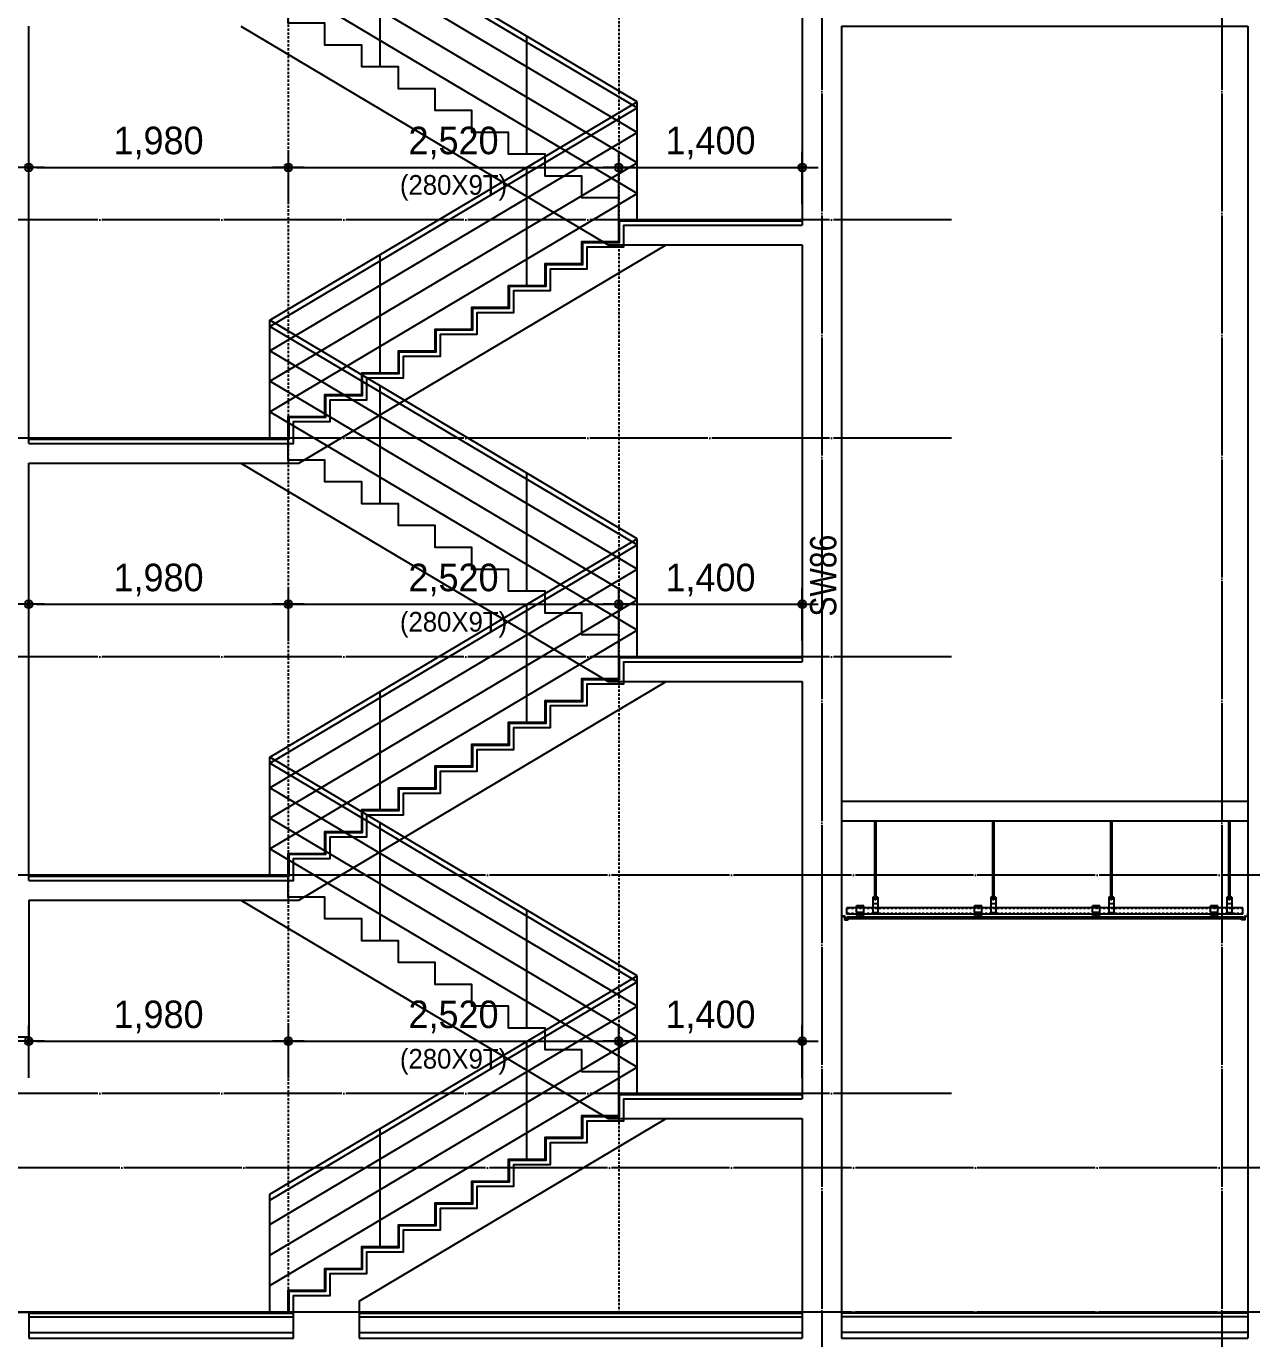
# Model space of a CAD drawing. Header units: millimetres. Extents: x 11948722 to 13111668, y -10771712 to -10232988.
# Drawn here: x 12466392 to 12475739, y -10577251 to -10567238 of the extents above; entities that cross this region are included whole.
import ezdxf
from ezdxf.enums import TextEntityAlignment as Align

# ---------------------------------------------------------------- set-up
doc = ezdxf.new("R2010")
doc.units = ezdxf.units.MM
doc.header["$LTSCALE"] = 150
doc.header["$MEASUREMENT"] = 0
for name, pattern in [('CEN', [6.2, 6, -0.1, 0, -0.1]), ('HIDDEN', [2, 1, -1]), ('Xref-계단단면도$0$H', [1, 0.6, -0.4])]:
    doc.linetypes.add(name, pattern=pattern)
doc.layers.get('0').update_dxf_attribs({"linetype": 'CONTINUOUS'})
doc.layers.get('Defpoints').update_dxf_attribs({"color": 117, "linetype": 'CONTINUOUS'})
for name, color, linetype in [('4', 4, 'CONTINUOUS'), ('8', 8, 'CONTINUOUS'), ('A-중심선', 10, 'CEN'), ('CON-C', 2, 'CONTINUOUS'), ('ELE-8', 8, 'CONTINUOUS'), ('ELE08', 8, 'CONTINUOUS'), ('FIN', 5, 'CONTINUOUS'), ('Xref-계단단면도$0$3 dim0', 7, 'CONTINUOUS'), ('Xref-계단단면도$0$A-CEIL', 6, 'CONTINUOUS'), ('Xref-계단단면도$0$A-DIM', 7, 'CONTINUOUS'), ('Xref-계단단면도$0$ELE-3', 6, 'CONTINUOUS')]:
    doc.layers.add(name, color=color, linetype=linetype)
doc.styles.add('A.NARROW', font='ARIALN.TTF')
doc.styles.add('Xref-계단단면도$0$나눔고딕 Se', font='')
doc.styles.get('Xref-계단단면도$0$나눔고딕 Se').set_extended_font_data('Dotum')
doc.dimstyles.new('Xref-계단단면도$0$A1-100', dxfattribs={"dimtxt": 3, "dimasz": 1, "dimexe": 2, "dimexo": 2, "dimgap": 1, "dimtad": 1, "dimdec": 0, "dimzin": 12, "dimdsep": 46, "dimlunit": 6, "dimtxsty": 'Xref-계단단면도$0$나눔고딕 Se', "dimblk1": 'Xref-계단단면도$0$DIMDOT', "dimblk2": 'Xref-계단단면도$0$DIMDOT', "dimsah": 1, "dimcen": -1, "dimdle": 2, "dimclrd": 256, "dimclre": 256, "dimclrt": 3, "dimadec": 0, "dimazin": 0, "dimtfac": 1, "dimtdec": 0, "dimtix": 1, "dimtmove": 2, "dimatfit": 3, "dimldrblk": 'Xref-계단단면도$0$DIMDOT', "dimfxl": 1, "dimtvp": 1, "dimtolj": 1, "dimtzin": 12, "dimlwd": -1, "dimlwe": -1, "dimarcsym": 0})

# ---------------------------------------------------------------- blocks, each defined once
blk = doc.blocks.new('Xref-계단단면도$0$DIMDOT')
at = {"color": 0}
blk.add_line((-2, 0), (2, 0), dxfattribs=at)
for radius in [0.5, 0.25]:
    blk.add_circle((0, 0), radius, dxfattribs=at)
blk = doc.blocks.new('*D3528')
at = {"layer": 'Defpoints', "color": 0, "lineweight": -3, "ltscale": 1200}
for p in [(12468391, -10568315), (12466411, -10568715), (12468391, -10568715)]:
    blk.add_point(p, dxfattribs=at)
at = {"layer": 'Xref-계단단면도$0$3 dim0'}
for p, q in [((12466411, -10568595), (12466411, -10568195)), ((12468391, -10568595), (12468391, -10568195)), ((12466471, -10568315), (12468331, -10568315))]:
    blk.add_line(p, q, dxfattribs=at)
at = {"layer": 'Xref-계단단면도$0$3 dim0', "ltscale": 1200, "xscale": 60, "yscale": 60, "zscale": 60, "rotation": 180}
blk.add_blockref('Xref-계단단면도$0$DIMDOT', (12466411, -10568315), dxfattribs=at)
at = {"layer": 'Xref-계단단면도$0$3 dim0', "ltscale": 1200, "xscale": 60, "yscale": 60, "zscale": 60}
blk.add_blockref('Xref-계단단면도$0$DIMDOT', (12468391, -10568315), dxfattribs=at)
at = {"layer": 'Xref-계단단면도$0$3 dim0', "color": 3, "ltscale": 1200, "insert": (12467401, -10568129), "char_height": 210, "attachment_point": 5, "style": 'Xref-계단단면도$0$나눔고딕 Se'}
blk.add_mtext('\\A1;1,980', dxfattribs=at)
blk = doc.blocks.new('*D3529')
at = {"layer": 'Defpoints', "color": 0, "lineweight": -3, "ltscale": 1200}
for p in [(12472311, -10568315), (12470911, -10568715), (12472311, -10568715)]:
    blk.add_point(p, dxfattribs=at)
at = {"layer": 'Xref-계단단면도$0$3 dim0'}
for p, q in [((12470911, -10568595), (12470911, -10568195)), ((12472311, -10568595), (12472311, -10568195)), ((12470971, -10568315), (12472251, -10568315))]:
    blk.add_line(p, q, dxfattribs=at)
at = {"layer": 'Xref-계단단면도$0$3 dim0', "ltscale": 1200, "xscale": 60, "yscale": 60, "zscale": 60, "rotation": 180}
blk.add_blockref('Xref-계단단면도$0$DIMDOT', (12470911, -10568315), dxfattribs=at)
at = {"layer": 'Xref-계단단면도$0$3 dim0', "ltscale": 1200, "xscale": 60, "yscale": 60, "zscale": 60}
blk.add_blockref('Xref-계단단면도$0$DIMDOT', (12472311, -10568315), dxfattribs=at)
at = {"layer": 'Xref-계단단면도$0$3 dim0', "color": 3, "ltscale": 1200, "insert": (12471611, -10568129), "char_height": 210, "attachment_point": 5, "style": 'Xref-계단단면도$0$나눔고딕 Se'}
blk.add_mtext('\\A1;1,400', dxfattribs=at)
blk = doc.blocks.new('*D3530')
at = {"layer": 'Defpoints', "color": 0, "lineweight": -3, "ltscale": 1200}
for p in [(12470911, -10568315), (12468391, -10568715), (12470911, -10568715)]:
    blk.add_point(p, dxfattribs=at)
at = {"layer": 'Xref-계단단면도$0$3 dim0'}
for p, q in [((12468391, -10568595), (12468391, -10568195)), ((12470911, -10568595), (12470911, -10568195)), ((12468451, -10568315), (12470851, -10568315))]:
    blk.add_line(p, q, dxfattribs=at)
at = {"layer": 'Xref-계단단면도$0$3 dim0', "ltscale": 1200, "xscale": 60, "yscale": 60, "zscale": 60, "rotation": 180}
blk.add_blockref('Xref-계단단면도$0$DIMDOT', (12468391, -10568315), dxfattribs=at)
at = {"layer": 'Xref-계단단면도$0$3 dim0', "ltscale": 1200, "xscale": 60, "yscale": 60, "zscale": 60}
blk.add_blockref('Xref-계단단면도$0$DIMDOT', (12470911, -10568315), dxfattribs=at)
at = {"layer": 'Xref-계단단면도$0$3 dim0', "color": 3, "ltscale": 1200, "char_height": 210, "attachment_point": 5, "style": 'Xref-계단단면도$0$나눔고딕 Se'}
for s, insert in [('\\A1;2,520', (12469651, -10568129)), ('\\H0.714286x;(280X9T)', (12469651, -10568471))]:
    blk.add_mtext(s, dxfattribs=dict(at, insert=insert))
blk = doc.blocks.new('*D3531')
at = {"layer": 'Defpoints', "color": 0, "lineweight": -3, "ltscale": 1200}
for p in [(12468391, -10571648), (12466411, -10572048), (12468391, -10572048)]:
    blk.add_point(p, dxfattribs=at)
at = {"layer": 'Xref-계단단면도$0$3 dim0'}
for p, q in [((12466411, -10571928), (12466411, -10571528)), ((12468391, -10571928), (12468391, -10571528)), ((12466471, -10571648), (12468331, -10571648))]:
    blk.add_line(p, q, dxfattribs=at)
at = {"layer": 'Xref-계단단면도$0$3 dim0', "ltscale": 1200, "xscale": 60, "yscale": 60, "zscale": 60, "rotation": 180}
blk.add_blockref('Xref-계단단면도$0$DIMDOT', (12466411, -10571648), dxfattribs=at)
at = {"layer": 'Xref-계단단면도$0$3 dim0', "ltscale": 1200, "xscale": 60, "yscale": 60, "zscale": 60}
blk.add_blockref('Xref-계단단면도$0$DIMDOT', (12468391, -10571648), dxfattribs=at)
at = {"layer": 'Xref-계단단면도$0$3 dim0', "color": 3, "ltscale": 1200, "insert": (12467401, -10571463), "char_height": 210, "attachment_point": 5, "style": 'Xref-계단단면도$0$나눔고딕 Se'}
blk.add_mtext('\\A1;1,980', dxfattribs=at)
blk = doc.blocks.new('*D3532')
at = {"layer": 'Defpoints', "color": 0, "lineweight": -3, "ltscale": 1200}
for p in [(12472311, -10571648), (12470911, -10572048), (12472311, -10572048)]:
    blk.add_point(p, dxfattribs=at)
at = {"layer": 'Xref-계단단면도$0$3 dim0'}
for p, q in [((12470911, -10571928), (12470911, -10571528)), ((12472311, -10571928), (12472311, -10571528)), ((12470971, -10571648), (12472251, -10571648))]:
    blk.add_line(p, q, dxfattribs=at)
at = {"layer": 'Xref-계단단면도$0$3 dim0', "ltscale": 1200, "xscale": 60, "yscale": 60, "zscale": 60, "rotation": 180}
blk.add_blockref('Xref-계단단면도$0$DIMDOT', (12470911, -10571648), dxfattribs=at)
at = {"layer": 'Xref-계단단면도$0$3 dim0', "ltscale": 1200, "xscale": 60, "yscale": 60, "zscale": 60}
blk.add_blockref('Xref-계단단면도$0$DIMDOT', (12472311, -10571648), dxfattribs=at)
at = {"layer": 'Xref-계단단면도$0$3 dim0', "color": 3, "ltscale": 1200, "insert": (12471611, -10571463), "char_height": 210, "attachment_point": 5, "style": 'Xref-계단단면도$0$나눔고딕 Se'}
blk.add_mtext('\\A1;1,400', dxfattribs=at)
blk = doc.blocks.new('*D3533')
at = {"layer": 'Defpoints', "color": 0, "lineweight": -3, "ltscale": 1200}
for p in [(12470911, -10571648), (12468391, -10572048), (12470911, -10572048)]:
    blk.add_point(p, dxfattribs=at)
at = {"layer": 'Xref-계단단면도$0$3 dim0'}
for p, q in [((12468391, -10571928), (12468391, -10571528)), ((12470911, -10571928), (12470911, -10571528)), ((12468451, -10571648), (12470851, -10571648))]:
    blk.add_line(p, q, dxfattribs=at)
at = {"layer": 'Xref-계단단면도$0$3 dim0', "ltscale": 1200, "xscale": 60, "yscale": 60, "zscale": 60, "rotation": 180}
blk.add_blockref('Xref-계단단면도$0$DIMDOT', (12468391, -10571648), dxfattribs=at)
at = {"layer": 'Xref-계단단면도$0$3 dim0', "ltscale": 1200, "xscale": 60, "yscale": 60, "zscale": 60}
blk.add_blockref('Xref-계단단면도$0$DIMDOT', (12470911, -10571648), dxfattribs=at)
at = {"layer": 'Xref-계단단면도$0$3 dim0', "color": 3, "ltscale": 1200, "char_height": 210, "attachment_point": 5, "style": 'Xref-계단단면도$0$나눔고딕 Se'}
for s, insert in [('\\A1;2,520', (12469651, -10571463)), ('\\H0.714286x;(280X9T)', (12469651, -10571804))]:
    blk.add_mtext(s, dxfattribs=dict(at, insert=insert))
blk = doc.blocks.new('*D3534')
at = {"layer": 'Defpoints', "color": 0, "lineweight": -3, "ltscale": 1200}
for p in [(12468391, -10574982), (12466411, -10575382), (12468391, -10575382)]:
    blk.add_point(p, dxfattribs=at)
at = {"layer": 'Xref-계단단면도$0$3 dim0'}
for p, q in [((12466411, -10575262), (12466411, -10574862)), ((12468391, -10575262), (12468391, -10574862)), ((12466471, -10574982), (12468331, -10574982))]:
    blk.add_line(p, q, dxfattribs=at)
at = {"layer": 'Xref-계단단면도$0$3 dim0', "ltscale": 1200, "xscale": 60, "yscale": 60, "zscale": 60, "rotation": 180}
blk.add_blockref('Xref-계단단면도$0$DIMDOT', (12466411, -10574982), dxfattribs=at)
at = {"layer": 'Xref-계단단면도$0$3 dim0', "ltscale": 1200, "xscale": 60, "yscale": 60, "zscale": 60}
blk.add_blockref('Xref-계단단면도$0$DIMDOT', (12468391, -10574982), dxfattribs=at)
at = {"layer": 'Xref-계단단면도$0$3 dim0', "color": 3, "ltscale": 1200, "insert": (12467401, -10574796), "char_height": 210, "attachment_point": 5, "style": 'Xref-계단단면도$0$나눔고딕 Se'}
blk.add_mtext('\\A1;1,980', dxfattribs=at)
blk = doc.blocks.new('*D3535')
at = {"layer": 'Defpoints', "color": 0, "lineweight": -3, "ltscale": 1200}
for p in [(12472311, -10574982), (12470911, -10575382), (12472311, -10575382)]:
    blk.add_point(p, dxfattribs=at)
at = {"layer": 'Xref-계단단면도$0$3 dim0'}
for p, q in [((12470911, -10575262), (12470911, -10574862)), ((12472311, -10575262), (12472311, -10574862)), ((12470971, -10574982), (12472251, -10574982))]:
    blk.add_line(p, q, dxfattribs=at)
at = {"layer": 'Xref-계단단면도$0$3 dim0', "ltscale": 1200, "xscale": 60, "yscale": 60, "zscale": 60, "rotation": 180}
blk.add_blockref('Xref-계단단면도$0$DIMDOT', (12470911, -10574982), dxfattribs=at)
at = {"layer": 'Xref-계단단면도$0$3 dim0', "ltscale": 1200, "xscale": 60, "yscale": 60, "zscale": 60}
blk.add_blockref('Xref-계단단면도$0$DIMDOT', (12472311, -10574982), dxfattribs=at)
at = {"layer": 'Xref-계단단면도$0$3 dim0', "color": 3, "ltscale": 1200, "insert": (12471611, -10574796), "char_height": 210, "attachment_point": 5, "style": 'Xref-계단단면도$0$나눔고딕 Se'}
blk.add_mtext('\\A1;1,400', dxfattribs=at)
blk = doc.blocks.new('*D3536')
at = {"layer": 'Defpoints', "color": 0, "lineweight": -3, "ltscale": 1200}
for p in [(12470911, -10574982), (12468391, -10575382), (12470911, -10575382)]:
    blk.add_point(p, dxfattribs=at)
at = {"layer": 'Xref-계단단면도$0$3 dim0'}
for p, q in [((12468391, -10575262), (12468391, -10574862)), ((12470911, -10575262), (12470911, -10574862)), ((12468451, -10574982), (12470851, -10574982))]:
    blk.add_line(p, q, dxfattribs=at)
at = {"layer": 'Xref-계단단면도$0$3 dim0', "ltscale": 1200, "xscale": 60, "yscale": 60, "zscale": 60, "rotation": 180}
blk.add_blockref('Xref-계단단면도$0$DIMDOT', (12468391, -10574982), dxfattribs=at)
at = {"layer": 'Xref-계단단면도$0$3 dim0', "ltscale": 1200, "xscale": 60, "yscale": 60, "zscale": 60}
blk.add_blockref('Xref-계단단면도$0$DIMDOT', (12470911, -10574982), dxfattribs=at)
at = {"layer": 'Xref-계단단면도$0$3 dim0', "color": 3, "ltscale": 1200, "char_height": 210, "attachment_point": 5, "style": 'Xref-계단단면도$0$나눔고딕 Se'}
for s, insert in [('\\A1;2,520', (12469651, -10574796)), ('\\H0.714286x;(280X9T)', (12469651, -10575138))]:
    blk.add_mtext(s, dxfattribs=dict(at, insert=insert))

msp = doc.modelspace()

# ---------------------------------------------------------------- linework, layer by layer
at = {"layer": '4', "ltscale": 0.1}
for points in [[(12472660.5, -10574054.2), (12472660.5, -10574048.2), (12472659.5, -10574048.2), (12472659.5, -10574053.2), (12472636.5, -10574053.2), (12472636.5, -10574028.2), (12472611.5, -10574028.2), (12472611.5, -10574004.2), (12472610.5, -10574004.2), (12472610.5, -10574029.2), (12472635.5, -10574029.2), (12472635.5, -10574054.2), (12472660.5, -10574054.2)], [(12475660.5, -10574054.2), (12475660.5, -10574048.2), (12475661.5, -10574048.2), (12475661.5, -10574053.2), (12475684.5, -10574053.2), (12475684.5, -10574028.2), (12475709.5, -10574028.2), (12475709.5, -10574004.2), (12475710.5, -10574004.2), (12475710.5, -10574029.2), (12475685.5, -10574029.2), (12475685.5, -10574054.2), (12475660.5, -10574054.2)]]:
    msp.add_lwpolyline(points, dxfattribs=at)
at = {"layer": '8'}
for p, q in [((12472861.7, -10573303.2), (12472861.7, -10573879.4)), ((12472873, -10573303.2), (12472873, -10573879.4)), ((12473761.7, -10573303.2), (12473761.7, -10573879.4)), ((12473773, -10573303.2), (12473773, -10573879.4)), ((12474661.7, -10573303.2), (12474661.7, -10573879.4)), ((12474673, -10573303.2), (12474673, -10573879.4)), ((12475561.7, -10573303.2), (12475561.7, -10573879.4)), ((12475573, -10573303.2), (12475573, -10573879.4)), ((12472848.6, -10573883.2), (12472848.6, -10574001.9)), ((12472886.1, -10573883.2), (12472848.6, -10573883.2)), ((12472886.1, -10573886.9), (12472848.6, -10573886.9)), ((12472886.1, -10573933.2), (12472848.6, -10573933.2)), ((12472878.6, -10573879.4), (12472856.1, -10573879.4)), ((12472856.1, -10573879.4), (12472856.1, -10573883.2)), ((12472856.1, -10573886.9), (12472856.1, -10573890.7)), ((12472878.6, -10573890.7), (12472856.1, -10573890.7)), ((12472859.8, -10573879.4), (12472859.8, -10573883.2)), ((12472859.8, -10573886.9), (12472859.8, -10573890.7)), ((12472873, -10573874.4), (12472861.7, -10573874.4)), ((12472873, -10573876.9), (12472861.7, -10573876.9)), ((12472861.7, -10573890.7), (12472861.7, -10573901.9)), ((12472873, -10573891.9), (12472861.7, -10573891.9)), ((12472873, -10573894.4), (12472861.7, -10573894.4)), ((12472873, -10573896.9), (12472861.7, -10573896.9)), ((12472873, -10573899.4), (12472861.7, -10573899.4)), ((12472873, -10573899.4), (12472861.7, -10573899.4)), ((12472873, -10573901.9), (12472861.7, -10573901.9)), ((12472873, -10573890.7), (12472873, -10573901.9)), ((12472874.8, -10573879.4), (12472874.8, -10573883.2)), ((12472874.8, -10573886.9), (12472874.8, -10573890.7)), ((12472878.6, -10573879.4), (12472878.6, -10573883.2)), ((12472878.6, -10573886.9), (12472878.6, -10573890.7)), ((12472886.1, -10573883.2), (12472886.1, -10574001.9)), ((12473748.6, -10573883.2), (12473748.6, -10574001.9)), ((12473786.1, -10573883.2), (12473748.6, -10573883.2)), ((12473786.1, -10573886.9), (12473748.6, -10573886.9)), ((12473786.1, -10573933.2), (12473748.6, -10573933.2)), ((12473778.6, -10573879.4), (12473756.1, -10573879.4)), ((12473756.1, -10573879.4), (12473756.1, -10573883.2)), ((12473756.1, -10573886.9), (12473756.1, -10573890.7)), ((12473778.6, -10573890.7), (12473756.1, -10573890.7)), ((12473759.8, -10573879.4), (12473759.8, -10573883.2)), ((12473759.8, -10573886.9), (12473759.8, -10573890.7)), ((12473773, -10573874.4), (12473761.7, -10573874.4)), ((12473773, -10573876.9), (12473761.7, -10573876.9)), ((12473761.7, -10573890.7), (12473761.7, -10573901.9)), ((12473773, -10573891.9), (12473761.7, -10573891.9)), ((12473773, -10573894.4), (12473761.7, -10573894.4)), ((12473773, -10573896.9), (12473761.7, -10573896.9)), ((12473773, -10573899.4), (12473761.7, -10573899.4)), ((12473773, -10573899.4), (12473761.7, -10573899.4)), ((12473773, -10573901.9), (12473761.7, -10573901.9)), ((12473773, -10573890.7), (12473773, -10573901.9)), ((12473774.8, -10573879.4), (12473774.8, -10573883.2)), ((12473774.8, -10573886.9), (12473774.8, -10573890.7)), ((12473778.6, -10573879.4), (12473778.6, -10573883.2)), ((12473778.6, -10573886.9), (12473778.6, -10573890.7)), ((12473786.1, -10573883.2), (12473786.1, -10574001.9)), ((12474648.6, -10573883.2), (12474648.6, -10574001.9)), ((12474686.1, -10573883.2), (12474648.6, -10573883.2)), ((12474686.1, -10573886.9), (12474648.6, -10573886.9)), ((12474686.1, -10573933.2), (12474648.6, -10573933.2)), ((12474678.6, -10573879.4), (12474656.1, -10573879.4)), ((12474656.1, -10573879.4), (12474656.1, -10573883.2)), ((12474656.1, -10573886.9), (12474656.1, -10573890.7)), ((12474678.6, -10573890.7), (12474656.1, -10573890.7)), ((12474659.8, -10573879.4), (12474659.8, -10573883.2)), ((12474659.8, -10573886.9), (12474659.8, -10573890.7)), ((12474673, -10573874.4), (12474661.7, -10573874.4)), ((12474673, -10573876.9), (12474661.7, -10573876.9)), ((12474661.7, -10573890.7), (12474661.7, -10573901.9)), ((12474673, -10573891.9), (12474661.7, -10573891.9)), ((12474673, -10573894.4), (12474661.7, -10573894.4)), ((12474673, -10573896.9), (12474661.7, -10573896.9)), ((12474673, -10573899.4), (12474661.7, -10573899.4)), ((12474673, -10573899.4), (12474661.7, -10573899.4)), ((12474673, -10573901.9), (12474661.7, -10573901.9)), ((12474673, -10573890.7), (12474673, -10573901.9)), ((12474674.8, -10573879.4), (12474674.8, -10573883.2)), ((12474674.8, -10573886.9), (12474674.8, -10573890.7)), ((12474678.6, -10573879.4), (12474678.6, -10573883.2)), ((12474678.6, -10573886.9), (12474678.6, -10573890.7)), ((12474686.1, -10573883.2), (12474686.1, -10574001.9)), ((12475548.6, -10573883.2), (12475548.6, -10574001.9)), ((12475586.1, -10573883.2), (12475548.6, -10573883.2)), ((12475586.1, -10573886.9), (12475548.6, -10573886.9)), ((12475586.1, -10573933.2), (12475548.6, -10573933.2)), ((12475578.6, -10573879.4), (12475556.1, -10573879.4)), ((12475556.1, -10573879.4), (12475556.1, -10573883.2)), ((12475556.1, -10573886.9), (12475556.1, -10573890.7)), ((12475578.6, -10573890.7), (12475556.1, -10573890.7)), ((12475559.8, -10573879.4), (12475559.8, -10573883.2)), ((12475559.8, -10573886.9), (12475559.8, -10573890.7)), ((12475573, -10573874.4), (12475561.7, -10573874.4)), ((12475573, -10573876.9), (12475561.7, -10573876.9)), ((12475561.7, -10573890.7), (12475561.7, -10573901.9)), ((12475573, -10573891.9), (12475561.7, -10573891.9)), ((12475573, -10573894.4), (12475561.7, -10573894.4)), ((12475573, -10573896.9), (12475561.7, -10573896.9)), ((12475573, -10573899.4), (12475561.7, -10573899.4)), ((12475573, -10573899.4), (12475561.7, -10573899.4)), ((12475573, -10573901.9), (12475561.7, -10573901.9)), ((12475573, -10573890.7), (12475573, -10573901.9)), ((12475574.8, -10573879.4), (12475574.8, -10573883.2)), ((12475574.8, -10573886.9), (12475574.8, -10573890.7)), ((12475578.6, -10573879.4), (12475578.6, -10573883.2)), ((12475578.6, -10573886.9), (12475578.6, -10573890.7)), ((12475586.1, -10573883.2), (12475586.1, -10574001.9)), ((12472781.3, -10573949.4), (12472725.1, -10573949.4)), ((12472725.1, -10573993.2), (12472725.1, -10573949.4)), ((12472781.3, -10573951.9), (12472725.1, -10573951.9)), ((12472728.7, -10573960.7), (12472725.1, -10573960.7)), ((12472731.3, -10573999.4), (12472725.1, -10573993.2)), ((12472725.1, -10573999.4), (12472725.1, -10574023.2)), ((12472731.3, -10573999.4), (12472725.1, -10573999.4)), ((12472725.1, -10574023.2), (12472732.6, -10574023.2)), ((12472727.6, -10574001.9), (12472727.6, -10574020.7)), ((12472731.3, -10574001.9), (12472727.6, -10574001.9)), ((12472778.8, -10574009.4), (12472727.6, -10574009.4)), ((12472727.6, -10574020.7), (12472730.4, -10574020.7)), ((12472733.8, -10573960.7), (12472730.1, -10573960.7)), ((12472775.1, -10573999.4), (12472731.3, -10573999.4)), ((12472731.3, -10574001.9), (12472731.3, -10573999.4)), ((12472733.8, -10573954.7), (12472733.8, -10573949.4)), ((12472733.8, -10573960.7), (12472733.8, -10573956.4)), ((12472745.1, -10574023.2), (12472761.3, -10574023.2)), ((12472747.2, -10574020.7), (12472759.2, -10574020.7)), ((12472748.8, -10573954.7), (12472748.8, -10573949.4)), ((12472748.8, -10573960.7), (12472748.8, -10573956.4)), ((12472752.8, -10573960.7), (12472748.8, -10573960.7)), ((12472757.6, -10573960.7), (12472754.5, -10573960.7)), ((12472757.6, -10573954.7), (12472757.6, -10573949.4)), ((12472757.6, -10573960.7), (12472757.6, -10573956.4)), ((12472772.6, -10573954.7), (12472772.6, -10573949.4)), ((12472772.6, -10573960.7), (12472772.6, -10573956.4)), ((12472775.6, -10573960.7), (12472772.6, -10573960.7)), ((12472773.8, -10574023.2), (12472781.3, -10574023.2)), ((12472775.1, -10573999.4), (12472781.3, -10573993.2)), ((12472781.3, -10573999.4), (12472775.1, -10573999.4)), ((12472775.1, -10574001.9), (12472775.1, -10573999.4)), ((12472778.8, -10574001.9), (12472775.1, -10574001.9)), ((12472776, -10574020.7), (12472778.8, -10574020.7)), ((12472781.3, -10573960.7), (12472777.7, -10573960.7)), ((12472778.8, -10574020.7), (12472778.8, -10574001.9)), ((12472781.3, -10573993.2), (12472781.3, -10573949.4)), ((12472781.3, -10574023.2), (12472781.3, -10573999.4)), ((12472886.1, -10574001.9), (12472848.6, -10574001.9)), ((12473681.3, -10573949.4), (12473625.1, -10573949.4)), ((12473625.1, -10573993.2), (12473625.1, -10573949.4)), ((12473681.3, -10573951.9), (12473625.1, -10573951.9)), ((12473628.7, -10573960.7), (12473625.1, -10573960.7)), ((12473631.3, -10573999.4), (12473625.1, -10573993.2)), ((12473625.1, -10573999.4), (12473625.1, -10574023.2)), ((12473631.3, -10573999.4), (12473625.1, -10573999.4)), ((12473625.1, -10574023.2), (12473632.6, -10574023.2)), ((12473627.6, -10574001.9), (12473627.6, -10574020.7)), ((12473631.3, -10574001.9), (12473627.6, -10574001.9)), ((12473678.8, -10574009.4), (12473627.6, -10574009.4)), ((12473627.6, -10574020.7), (12473630.4, -10574020.7)), ((12473633.8, -10573960.7), (12473630.1, -10573960.7)), ((12473675.1, -10573999.4), (12473631.3, -10573999.4)), ((12473631.3, -10574001.9), (12473631.3, -10573999.4)), ((12473633.8, -10573954.7), (12473633.8, -10573949.4)), ((12473633.8, -10573960.7), (12473633.8, -10573956.4)), ((12473645.1, -10574023.2), (12473661.3, -10574023.2)), ((12473647.2, -10574020.7), (12473659.2, -10574020.7)), ((12473648.8, -10573954.7), (12473648.8, -10573949.4)), ((12473648.8, -10573960.7), (12473648.8, -10573956.4)), ((12473652.8, -10573960.7), (12473648.8, -10573960.7)), ((12473657.6, -10573960.7), (12473654.5, -10573960.7)), ((12473657.6, -10573954.7), (12473657.6, -10573949.4)), ((12473657.6, -10573960.7), (12473657.6, -10573956.4)), ((12473672.6, -10573954.7), (12473672.6, -10573949.4)), ((12473672.6, -10573960.7), (12473672.6, -10573956.4)), ((12473675.6, -10573960.7), (12473672.6, -10573960.7)), ((12473673.8, -10574023.2), (12473681.3, -10574023.2)), ((12473675.1, -10573999.4), (12473681.3, -10573993.2)), ((12473681.3, -10573999.4), (12473675.1, -10573999.4)), ((12473675.1, -10574001.9), (12473675.1, -10573999.4)), ((12473678.8, -10574001.9), (12473675.1, -10574001.9)), ((12473676, -10574020.7), (12473678.8, -10574020.7)), ((12473681.3, -10573960.7), (12473677.7, -10573960.7)), ((12473678.8, -10574020.7), (12473678.8, -10574001.9)), ((12473681.3, -10573993.2), (12473681.3, -10573949.4)), ((12473681.3, -10574023.2), (12473681.3, -10573999.4)), ((12473786.1, -10574001.9), (12473748.6, -10574001.9)), ((12474581.3, -10573949.4), (12474525.1, -10573949.4)), ((12474525.1, -10573993.2), (12474525.1, -10573949.4)), ((12474581.3, -10573951.9), (12474525.1, -10573951.9)), ((12474528.7, -10573960.7), (12474525.1, -10573960.7)), ((12474531.3, -10573999.4), (12474525.1, -10573993.2)), ((12474525.1, -10573999.4), (12474525.1, -10574023.2)), ((12474531.3, -10573999.4), (12474525.1, -10573999.4)), ((12474525.1, -10574023.2), (12474532.6, -10574023.2)), ((12474527.6, -10574001.9), (12474527.6, -10574020.7)), ((12474531.3, -10574001.9), (12474527.6, -10574001.9)), ((12474578.8, -10574009.4), (12474527.6, -10574009.4)), ((12474527.6, -10574020.7), (12474530.4, -10574020.7)), ((12474533.8, -10573960.7), (12474530.1, -10573960.7)), ((12474575.1, -10573999.4), (12474531.3, -10573999.4)), ((12474531.3, -10574001.9), (12474531.3, -10573999.4)), ((12474533.8, -10573954.7), (12474533.8, -10573949.4)), ((12474533.8, -10573960.7), (12474533.8, -10573956.4)), ((12474545.1, -10574023.2), (12474561.3, -10574023.2)), ((12474547.2, -10574020.7), (12474559.2, -10574020.7)), ((12474548.8, -10573954.7), (12474548.8, -10573949.4)), ((12474548.8, -10573960.7), (12474548.8, -10573956.4)), ((12474552.8, -10573960.7), (12474548.8, -10573960.7)), ((12474557.6, -10573960.7), (12474554.5, -10573960.7)), ((12474557.6, -10573954.7), (12474557.6, -10573949.4)), ((12474557.6, -10573960.7), (12474557.6, -10573956.4)), ((12474572.6, -10573954.7), (12474572.6, -10573949.4)), ((12474572.6, -10573960.7), (12474572.6, -10573956.4)), ((12474575.6, -10573960.7), (12474572.6, -10573960.7)), ((12474573.8, -10574023.2), (12474581.3, -10574023.2)), ((12474575.1, -10573999.4), (12474581.3, -10573993.2)), ((12474581.3, -10573999.4), (12474575.1, -10573999.4)), ((12474575.1, -10574001.9), (12474575.1, -10573999.4)), ((12474578.8, -10574001.9), (12474575.1, -10574001.9)), ((12474576, -10574020.7), (12474578.8, -10574020.7)), ((12474581.3, -10573960.7), (12474577.7, -10573960.7)), ((12474578.8, -10574020.7), (12474578.8, -10574001.9)), ((12474581.3, -10573993.2), (12474581.3, -10573949.4)), ((12474581.3, -10574023.2), (12474581.3, -10573999.4)), ((12474686.1, -10574001.9), (12474648.6, -10574001.9)), ((12475481.3, -10573949.4), (12475425.1, -10573949.4)), ((12475425.1, -10573993.2), (12475425.1, -10573949.4)), ((12475481.3, -10573951.9), (12475425.1, -10573951.9)), ((12475428.7, -10573960.7), (12475425.1, -10573960.7)), ((12475431.3, -10573999.4), (12475425.1, -10573993.2)), ((12475425.1, -10573999.4), (12475425.1, -10574023.2)), ((12475431.3, -10573999.4), (12475425.1, -10573999.4)), ((12475425.1, -10574023.2), (12475432.6, -10574023.2)), ((12475427.6, -10574001.9), (12475427.6, -10574020.7)), ((12475431.3, -10574001.9), (12475427.6, -10574001.9)), ((12475478.8, -10574009.4), (12475427.6, -10574009.4)), ((12475427.6, -10574020.7), (12475430.4, -10574020.7)), ((12475433.8, -10573960.7), (12475430.1, -10573960.7)), ((12475475.1, -10573999.4), (12475431.3, -10573999.4)), ((12475431.3, -10574001.9), (12475431.3, -10573999.4)), ((12475433.8, -10573954.7), (12475433.8, -10573949.4)), ((12475433.8, -10573960.7), (12475433.8, -10573956.4)), ((12475445.1, -10574023.2), (12475461.3, -10574023.2)), ((12475447.2, -10574020.7), (12475459.2, -10574020.7)), ((12475448.8, -10573954.7), (12475448.8, -10573949.4)), ((12475448.8, -10573960.7), (12475448.8, -10573956.4)), ((12475452.8, -10573960.7), (12475448.8, -10573960.7)), ((12475457.6, -10573960.7), (12475454.5, -10573960.7)), ((12475457.6, -10573954.7), (12475457.6, -10573949.4)), ((12475457.6, -10573960.7), (12475457.6, -10573956.4)), ((12475472.6, -10573954.7), (12475472.6, -10573949.4)), ((12475472.6, -10573960.7), (12475472.6, -10573956.4)), ((12475475.6, -10573960.7), (12475472.6, -10573960.7)), ((12475473.8, -10574023.2), (12475481.3, -10574023.2)), ((12475475.1, -10573999.4), (12475481.3, -10573993.2)), ((12475481.3, -10573999.4), (12475475.1, -10573999.4)), ((12475475.1, -10574001.9), (12475475.1, -10573999.4)), ((12475478.8, -10574001.9), (12475475.1, -10574001.9)), ((12475476, -10574020.7), (12475478.8, -10574020.7)), ((12475481.3, -10573960.7), (12475477.7, -10573960.7)), ((12475478.8, -10574020.7), (12475478.8, -10574001.9)), ((12475481.3, -10573993.2), (12475481.3, -10573949.4)), ((12475481.3, -10574023.2), (12475481.3, -10573999.4)), ((12475586.1, -10574001.9), (12475548.6, -10574001.9))]:
    msp.add_line(p, q, dxfattribs=at)
at = {"layer": '8', "linetype": 'HIDDEN', "ltscale": 0.1}
for p, q in [((12475671.5, -10573968.2), (12472649.5, -10573968.2)), ((12475671.5, -10574008.2), (12472649.5, -10574008.2))]:
    msp.add_line(p, q, dxfattribs=at)
at = {"layer": '8'}
for centre, radius, start, end in [((12472738.8, -10574023.2), 8.75, 16.60155, 163.39845), ((12472738.8, -10574023.2), 6.25, 0, 180), ((12472767.6, -10574023.2), 8.75, 16.60155, 163.39845), ((12472767.6, -10574023.2), 6.25, 0, 180), ((12473638.8, -10574023.2), 8.75, 16.60155, 163.39845), ((12473638.8, -10574023.2), 6.25, 0, 180), ((12473667.6, -10574023.2), 8.75, 16.60155, 163.39845), ((12473667.6, -10574023.2), 6.25, 0, 180), ((12474538.8, -10574023.2), 8.75, 16.60155, 163.39845), ((12474538.8, -10574023.2), 6.25, 0, 180), ((12474567.6, -10574023.2), 8.75, 16.60155, 163.39845), ((12474567.6, -10574023.2), 6.25, 0, 180), ((12475438.8, -10574023.2), 8.75, 16.60155, 163.39845), ((12475438.8, -10574023.2), 6.25, 0, 180), ((12475467.6, -10574023.2), 8.75, 16.60155, 163.39845), ((12475467.6, -10574023.2), 6.25, 0, 180)]:
    msp.add_arc(centre, radius, start, end, dxfattribs=at)
at = {"layer": 'A-중심선'}
for p, q in [((12472460.5, -10530548.2), (12472460.5, -10579256.2)), ((12475510.5, -10530548.2), (12475510.5, -10579256.2)), ((12473449.9, -10568714.8), (12465437.5, -10568714.8)), ((12473449.9, -10570381.5), (12465437.5, -10570381.5)), ((12473449.9, -10572048.2), (12465437.5, -10572048.2)), ((12479196.5, -10573714.8), (12465437.5, -10573714.8)), ((12473449.9, -10575381.5), (12465437.5, -10575381.5)), ((12479196.5, -10575948.2), (12461570.5, -10575948.2)), ((12479196.5, -10577048.2), (12465437.5, -10577048.2))]:
    msp.add_line(p, q, dxfattribs=at)
at = {"layer": 'CON-C', "ltscale": 1200}
for p, q in [((12472310.5, -10565571.5), (12472310.5, -10568754.7)), ((12466410.5, -10570421.4), (12466410.5, -10567238.2)), ((12472610.5, -10567238.2), (12472610.5, -10577248.2)), ((12472610.5, -10567238.2), (12475710.5, -10567238.2)), ((12475710.5, -10567238.2), (12475710.5, -10577248.2)), ((12468471.8, -10570571.4), (12471271.8, -10568904.7)), ((12471271.8, -10568904.7), (12472310.5, -10568904.7)), ((12472310.5, -10568904.7), (12472310.5, -10572088.2)), ((12466410.5, -10573754.8), (12466410.5, -10570571.4)), ((12466410.5, -10570571.4), (12468471.8, -10570571.4)), ((12468471.8, -10573904.8), (12471271.8, -10572238.2)), ((12471271.8, -10572238.2), (12472310.5, -10572238.2)), ((12472310.5, -10572238.2), (12472310.5, -10575421.5)), ((12466410.5, -10573904.8), (12466410.5, -10574948.2)), ((12466410.5, -10573904.8), (12468471.8, -10573904.8)), ((12466110.5, -10574948.2), (12466410.5, -10574948.2)), ((12468930.5, -10576965.1), (12471271.8, -10575571.5)), ((12471271.8, -10575571.5), (12472310.5, -10575571.5)), ((12472310.5, -10575571.5), (12472310.5, -10577248.2)), ((12468930.5, -10576965.1), (12468930.5, -10577248.2)), ((12465910.5, -10577048.2), (12466410.5, -10577048.2)), ((12466410.5, -10577048.2), (12466410.5, -10577248.2)), ((12472610.5, -10577248.2), (12475710.5, -10577248.2))]:
    msp.add_line(p, q, dxfattribs=at)
at = {"layer": 'CON-C', "ltscale": 1200, "flags": 128}
for points in [[(12466410.5, -10570421.4), (12468430.5, -10570421.4), (12468430.5, -10570254.8), (12468710.5, -10570254.8), (12468710.5, -10570088.1), (12468990.5, -10570088.1), (12468990.5, -10569921.4), (12469270.5, -10569921.4), (12469270.5, -10569754.8), (12469550.5, -10569754.8), (12469550.5, -10569588.1), (12469830.5, -10569588.1), (12469830.5, -10569421.4), (12470110.5, -10569421.4), (12470110.5, -10569254.8), (12470390.5, -10569254.8), (12470390.5, -10569088.1), (12470670.5, -10569088.1), (12470670.5, -10568921.4), (12470950.5, -10568921.4), (12470950.5, -10568754.8), (12472310.5, -10568754.7)], [(12466410.5, -10573754.8), (12468430.5, -10573754.8), (12468430.5, -10573588.2), (12468710.5, -10573588.2), (12468710.5, -10573421.5), (12468990.5, -10573421.5), (12468990.5, -10573254.8), (12469270.5, -10573254.8), (12469270.5, -10573088.2), (12469550.5, -10573088.2), (12469550.5, -10572921.5), (12469830.5, -10572921.5), (12469830.5, -10572754.8), (12470110.5, -10572754.8), (12470110.5, -10572588.2), (12470390.5, -10572588.2), (12470390.5, -10572421.5), (12470670.5, -10572421.5), (12470670.5, -10572254.8), (12470950.5, -10572254.8), (12470950.5, -10572088.2), (12472310.5, -10572088.2)], [(12468430.5, -10577248.2), (12468430.5, -10576921.5), (12468710.5, -10576921.5), (12468710.5, -10576754.8), (12468990.5, -10576754.8), (12468990.5, -10576588.2), (12469270.5, -10576588.2), (12469270.5, -10576421.5), (12469550.5, -10576421.5), (12469550.5, -10576254.8), (12469830.5, -10576254.8), (12469830.5, -10576088.2), (12470110.5, -10576088.2), (12470110.5, -10575921.5), (12470390.5, -10575921.5), (12470390.5, -10575754.8), (12470670.5, -10575754.8), (12470670.5, -10575588.2), (12470950.5, -10575588.2), (12470950.5, -10575421.5), (12472310.5, -10575421.5)]]:
    msp.add_lwpolyline(points, dxfattribs=at)
at = {"layer": 'CON-C', "ltscale": 1200}
for points in [[(12466410.5, -10577248.2), (12468430.5, -10577248.2)], [(12468930.5, -10577248.2), (12472310.5, -10577248.2)]]:
    msp.add_lwpolyline(points, dxfattribs=at)
at = {"layer": 'ELE-8', "ltscale": 300}
for p, q in [((12471050.5, -10567814.8), (12468250.5, -10566148.1)), ((12471050.5, -10567861.4), (12468250.5, -10566194.7)), ((12471050.5, -10568047.5), (12468250.5, -10566380.9)), ((12471050.5, -10568280.3), (12468250.5, -10566613.6)), ((12469090.5, -10567548.1), (12469090.5, -10566648.1)), ((12471050.5, -10568513), (12468250.5, -10566846.4)), ((12468029.2, -10567238.1), (12470829.2, -10568904.8)), ((12470210.5, -10568214.8), (12470210.5, -10567314.8)), ((12471050.5, -10568714.8), (12471050.5, -10567814.8)), ((12470829.2, -10568904.8), (12472310.5, -10568904.8)), ((12471050.5, -10571148.2), (12468250.5, -10569481.5)), ((12468250.5, -10570381.5), (12468250.5, -10569481.5)), ((12471050.5, -10571194.7), (12468250.5, -10569528)), ((12471050.5, -10571380.9), (12468250.5, -10569714.2)), ((12471050.5, -10571613.7), (12468250.5, -10569947)), ((12469090.5, -10570881.5), (12469090.5, -10569981.5)), ((12471050.5, -10571846.4), (12468250.5, -10570179.7)), ((12466410.5, -10570571.5), (12468029.2, -10570571.5)), ((12468029.2, -10570571.5), (12470829.2, -10572238.2)), ((12470210.5, -10571548.2), (12470210.5, -10570648.2)), ((12471050.5, -10572048.2), (12471050.5, -10571148.2)), ((12470829.2, -10572238.2), (12472310.5, -10572238.2)), ((12471050.5, -10574481.5), (12468250.5, -10572814.8)), ((12468250.5, -10573714.8), (12468250.5, -10572814.8)), ((12471050.5, -10574528), (12468250.5, -10572861.4)), ((12471050.5, -10574714.2), (12468250.5, -10573047.6)), ((12471050.5, -10574947), (12468250.5, -10573280.3)), ((12469090.5, -10574214.8), (12469090.5, -10573314.8)), ((12471050.5, -10575179.7), (12468250.5, -10573513.1)), ((12466410.5, -10573904.8), (12468029.2, -10573904.8)), ((12468029.2, -10573904.8), (12470829.2, -10575571.5)), ((12470210.5, -10574881.5), (12470210.5, -10573981.5)), ((12471050.5, -10575381.5), (12471050.5, -10574481.5)), ((12470829.2, -10575571.5), (12472310.5, -10575571.5))]:
    msp.add_line(p, q, dxfattribs=at)
at = {"layer": 'ELE-8', "ltscale": 300, "flags": 128}
for points in [[(12472310.5, -10568714.8), (12470910.5, -10568714.8), (12470910.5, -10568548.1), (12470630.5, -10568548.1), (12470630.5, -10568381.5), (12470350.5, -10568381.5), (12470350.5, -10568214.8), (12470070.5, -10568214.8), (12470070.5, -10568048.1), (12469790.5, -10568048.1), (12469790.5, -10567881.5), (12469510.5, -10567881.5), (12469510.5, -10567714.8), (12469230.5, -10567714.8), (12469230.5, -10567548.1), (12468950.5, -10567548.1), (12468950.5, -10567381.5), (12468670.5, -10567381.5), (12468670.5, -10567214.8), (12468390.5, -10567214.8), (12468390.5, -10567048.1), (12466410.5, -10567048.1)], [(12472310.5, -10572048.2), (12470910.5, -10572048.2), (12470910.5, -10571881.5), (12470630.5, -10571881.5), (12470630.5, -10571714.8), (12470350.5, -10571714.8), (12470350.5, -10571548.2), (12470070.5, -10571548.2), (12470070.5, -10571381.5), (12469790.5, -10571381.5), (12469790.5, -10571214.8), (12469510.5, -10571214.8), (12469510.5, -10571048.2), (12469230.5, -10571048.2), (12469230.5, -10570881.5), (12468950.5, -10570881.5), (12468950.5, -10570714.8), (12468670.5, -10570714.8), (12468670.5, -10570548.2), (12468390.5, -10570548.2), (12468390.5, -10570381.5), (12466410.5, -10570381.5)], [(12472310.5, -10575381.5), (12470910.5, -10575381.5), (12470910.5, -10575214.8), (12470630.5, -10575214.8), (12470630.5, -10575048.2), (12470350.5, -10575048.2), (12470350.5, -10574881.5), (12470070.5, -10574881.5), (12470070.5, -10574714.8), (12469790.5, -10574714.8), (12469790.5, -10574548.2), (12469510.5, -10574548.2), (12469510.5, -10574381.5), (12469230.5, -10574381.5), (12469230.5, -10574214.8), (12468950.5, -10574214.8), (12468950.5, -10574048.2), (12468670.5, -10574048.2), (12468670.5, -10573881.5), (12468390.5, -10573881.5), (12468390.5, -10573714.8), (12466410.5, -10573714.8)]]:
    msp.add_lwpolyline(points, dxfattribs=at)
at = {"layer": 'ELE08'}
for p, q in [((12466410.5, -10577055.2), (12468430.5, -10577055.2)), ((12468930.5, -10577055.2), (12472310.5, -10577055.2)), ((12475710.5, -10577055.2), (12472610.5, -10577055.2))]:
    msp.add_line(p, q, dxfattribs=at)
for points in [[(12466410.5, -10577083.2), (12468430.5, -10577083.2)], [(12468930.5, -10577083.2), (12472310.5, -10577083.2)], [(12475710.5, -10577083.2), (12472610.5, -10577083.2)], [(12466410.5, -10577203.2), (12468430.5, -10577203.2)], [(12468930.5, -10577203.2), (12472310.5, -10577203.2)], [(12475710.5, -10577203.2), (12472610.5, -10577203.2)]]:
    msp.add_lwpolyline(points, dxfattribs=at)
at = {"layer": 'FIN', "color": 8}
for p, q in [((12475671.5, -10573964.4), (12472649.5, -10573964.4)), ((12472649.5, -10574011.9), (12472649.5, -10573964.4)), ((12475671.5, -10574011.9), (12472649.5, -10574011.9)), ((12475671.5, -10574011.9), (12475671.5, -10573964.4))]:
    msp.add_line(p, q, dxfattribs=at)
at = {"layer": 'FIN', "color": 150}
for p, q in [((12475671.5, -10574035.7), (12472649.5, -10574035.7)), ((12475671.5, -10574048.2), (12472649.5, -10574048.2))]:
    msp.add_line(p, q, dxfattribs=at)
at = {"layer": 'FIN', "color": 150, "flags": 128}
for points in [[(12472649.5, -10574035.7), (12472649.5, -10574048.2)], [(12475671.5, -10574035.7), (12475671.5, -10574048.2)]]:
    msp.add_lwpolyline(points, dxfattribs=at)
at = {"layer": 'Xref-계단단면도$0$A-CEIL', "ltscale": 1200}
for p, q in [((12468250.5, -10569481.4), (12471050.5, -10567814.8)), ((12471050.5, -10568714.8), (12471050.5, -10567814.8)), ((12468250.5, -10569528), (12471050.5, -10567861.3)), ((12468250.5, -10569714.2), (12471050.5, -10568047.5)), ((12468250.5, -10569946.9), (12471050.5, -10568280.3)), ((12470210.5, -10569214.8), (12470210.5, -10568314.8)), ((12468250.5, -10570179.7), (12471050.5, -10568513)), ((12469090.5, -10569881.4), (12469090.5, -10568981.4)), ((12468250.5, -10570381.4), (12468250.5, -10569481.4)), ((12468250.5, -10572814.8), (12471050.5, -10571148.2)), ((12468250.5, -10572861.4), (12471050.5, -10571194.7)), ((12471050.5, -10572048.2), (12471050.5, -10571148.2)), ((12468250.5, -10573047.6), (12471050.5, -10571380.9)), ((12468250.5, -10573280.3), (12471050.5, -10571613.7)), ((12470210.5, -10572548.2), (12470210.5, -10571648.2)), ((12468250.5, -10573513.1), (12471050.5, -10571846.4)), ((12469090.5, -10573214.8), (12469090.5, -10572314.8)), ((12468250.5, -10573714.8), (12468250.5, -10572814.8)), ((12468250.5, -10576148.2), (12471050.5, -10574481.5)), ((12468250.5, -10576194.7), (12471050.5, -10574528)), ((12471050.5, -10575381.5), (12471050.5, -10574481.5)), ((12468250.5, -10576380.9), (12471050.5, -10574714.2)), ((12468250.5, -10576613.7), (12471050.5, -10574947)), ((12470210.5, -10575881.5), (12470210.5, -10574981.5)), ((12468250.5, -10576846.4), (12471050.5, -10575179.7)), ((12469090.5, -10576548.2), (12469090.5, -10575648.2)), ((12468250.5, -10577048.2), (12468250.5, -10576148.2)), ((12468430.5, -10577048.2), (12466410.5, -10577048.2)), ((12472310.5, -10577048.2), (12468930.5, -10577048.2)), ((12472610.5, -10577048.2), (12475710.5, -10577048.2))]:
    msp.add_line(p, q, dxfattribs=at)
at = {"layer": 'Xref-계단단면도$0$A-CEIL', "ltscale": 1200, "flags": 128}
for points in [[(12466410.5, -10570381.4), (12468390.5, -10570381.4), (12468390.5, -10570214.8), (12468670.5, -10570214.8), (12468670.5, -10570048.1), (12468950.5, -10570048.1), (12468950.5, -10569881.4), (12469230.5, -10569881.4), (12469230.5, -10569714.8), (12469510.5, -10569714.8), (12469510.5, -10569548.1), (12469790.5, -10569548.1), (12469790.5, -10569381.4), (12470070.5, -10569381.4), (12470070.5, -10569214.8), (12470350.5, -10569214.8), (12470350.5, -10569048.1), (12470630.5, -10569048.1), (12470630.5, -10568881.4), (12470910.5, -10568881.4), (12470910.5, -10568714.8), (12472310.5, -10568714.7)], [(12466410.5, -10570388.4), (12468397.5, -10570388.4), (12468397.5, -10570221.8), (12468677.5, -10570221.8), (12468677.5, -10570055.1), (12468957.5, -10570055.1), (12468957.5, -10569888.4), (12469237.5, -10569888.4), (12469237.5, -10569721.8), (12469517.5, -10569721.8), (12469517.5, -10569555.1), (12469797.5, -10569555.1), (12469797.5, -10569388.4), (12470077.5, -10569388.4), (12470077.5, -10569221.8), (12470357.5, -10569221.8), (12470357.5, -10569055.1), (12470637.5, -10569055.1), (12470637.5, -10568888.4), (12470917.5, -10568888.4), (12470917.5, -10568721.8), (12472310.5, -10568721.7)], [(12466410.5, -10573714.8), (12468390.5, -10573714.8), (12468390.5, -10573548.2), (12468670.5, -10573548.2), (12468670.5, -10573381.5), (12468950.5, -10573381.5), (12468950.5, -10573214.8), (12469230.5, -10573214.8), (12469230.5, -10573048.2), (12469510.5, -10573048.2), (12469510.5, -10572881.5), (12469790.5, -10572881.5), (12469790.5, -10572714.8), (12470070.5, -10572714.8), (12470070.5, -10572548.2), (12470350.5, -10572548.2), (12470350.5, -10572381.5), (12470630.5, -10572381.5), (12470630.5, -10572214.8), (12470910.5, -10572214.8), (12470910.5, -10572048.2), (12472310.5, -10572048.2)], [(12466410.5, -10573721.8), (12468397.5, -10573721.8), (12468397.5, -10573555.2), (12468677.5, -10573555.2), (12468677.5, -10573388.5), (12468957.5, -10573388.5), (12468957.5, -10573221.8), (12469237.5, -10573221.8), (12469237.5, -10573055.2), (12469517.5, -10573055.2), (12469517.5, -10572888.5), (12469797.5, -10572888.5), (12469797.5, -10572721.8), (12470077.5, -10572721.8), (12470077.5, -10572555.2), (12470357.5, -10572555.2), (12470357.5, -10572388.5), (12470637.5, -10572388.5), (12470637.5, -10572221.8), (12470917.5, -10572221.8), (12470917.5, -10572055.2), (12472310.5, -10572055.2)], [(12468390.5, -10577048.2), (12468390.5, -10576881.5), (12468670.5, -10576881.5), (12468670.5, -10576714.8), (12468950.5, -10576714.8), (12468950.5, -10576548.2), (12469230.5, -10576548.2), (12469230.5, -10576381.5), (12469510.5, -10576381.5), (12469510.5, -10576214.8), (12469790.5, -10576214.8), (12469790.5, -10576048.2), (12470070.5, -10576048.2), (12470070.5, -10575881.5), (12470350.5, -10575881.5), (12470350.5, -10575714.8), (12470630.5, -10575714.8), (12470630.5, -10575548.2), (12470910.5, -10575548.2), (12470910.5, -10575381.5), (12472310.5, -10575381.5)], [(12468397.5, -10577048.2), (12468397.5, -10576888.5), (12468677.5, -10576888.5), (12468677.5, -10576721.8), (12468957.5, -10576721.8), (12468957.5, -10576555.2), (12469237.5, -10576555.2), (12469237.5, -10576388.5), (12469517.5, -10576388.5), (12469517.5, -10576221.8), (12469797.5, -10576221.8), (12469797.5, -10576055.2), (12470077.5, -10576055.2), (12470077.5, -10575888.5), (12470357.5, -10575888.5), (12470357.5, -10575721.8), (12470637.5, -10575721.8), (12470637.5, -10575555.2), (12470917.5, -10575555.2), (12470917.5, -10575388.5), (12472310.5, -10575388.5)]]:
    msp.add_lwpolyline(points, dxfattribs=at)
at = {"layer": 'Xref-계단단면도$0$A-DIM', "color": 135, "linetype": 'Xref-계단단면도$0$H', "ltscale": 0.2}
for p, q in [((12470910.5, -10532098.2), (12470910.5, -10577048.2)), ((12468390.5, -10548894.8), (12468390.5, -10577048.2))]:
    msp.add_line(p, q, dxfattribs=at)
at = {"layer": 'Xref-계단단면도$0$ELE-3'}
for p, q in [((12475710.5, -10573153.2), (12472610.5, -10573153.2)), ((12475710.5, -10573303.2), (12472610.5, -10573303.2))]:
    msp.add_line(p, q, dxfattribs=at)

# ---------------------------------------------------------------- texts
at = {"layer": 'Defpoints', "style": 'A.NARROW'}
msp.add_text('SW86', height=200, rotation=90, dxfattribs=at).set_placement((12472470.7, -10571741.5), align=Align.MIDDLE_LEFT)

# ---------------------------------------------------------------- dimensions: what is measured, and where the dimension line sits
at = {"layer": 'Xref-계단단면도$0$3 dim0'}
for base, p1, p2, picture, middle in [((12468390.5, -10568314.8), (12466410.5, -10568714.8), (12468390.5, -10568714.8), '*D3528', (12467400.5, -10568129.4)), ((12472310.5, -10568314.8), (12470910.5, -10568714.8), (12472310.5, -10568714.8), '*D3529', (12471610.5, -10568129.4)), ((12468390.5, -10571648.2), (12466410.5, -10572048.2), (12468390.5, -10572048.2), '*D3531', (12467400.5, -10571462.8)), ((12472310.5, -10571648.2), (12470910.5, -10572048.2), (12472310.5, -10572048.2), '*D3532', (12471610.5, -10571462.8)), ((12468390.5, -10574981.5), (12466410.5, -10575381.5), (12468390.5, -10575381.5), '*D3534', (12467400.5, -10574796.1)), ((12472310.5, -10574981.5), (12470910.5, -10575381.5), (12472310.5, -10575381.5), '*D3535', (12471610.5, -10574796.1))]:
    dim = msp.add_linear_dim(base=base, p1=p1, p2=p2, dimstyle='Xref-계단단면도$0$A1-100', override={"dimscale": 60, "dimtxt": 3.5, "dimblk1": 'Xref-계단단면도$0$DIMDOT', "dimblk2": 'Xref-계단단면도$0$DIMDOT'}, dxfattribs=at)
    dim.commit()
    dim.dimension.update_dxf_attribs({"geometry": picture, "text_midpoint": middle})
for base, p1, p2, picture, middle in [((12470910.5, -10568314.8), (12468390.5, -10568714.8), (12470910.5, -10568714.8), '*D3530', (12469650.5, -10568314.8)), ((12470910.5, -10571648.2), (12468390.5, -10572048.2), (12470910.5, -10572048.2), '*D3533', (12469650.5, -10571648.2)), ((12470910.5, -10574981.5), (12468390.5, -10575381.5), (12470910.5, -10575381.5), '*D3536', (12469650.5, -10574981.5))]:
    dim = msp.add_linear_dim(base=base, p1=p1, p2=p2, text='<>\\X\\H0.714286x;(280X9T)', dimstyle='Xref-계단단면도$0$A1-100', override={"dimscale": 60, "dimtxt": 3.5, "dimtxsty": 'Xref-계단단면도$0$나눔고딕 Se', "dimblk1": 'Xref-계단단면도$0$DIMDOT', "dimblk2": 'Xref-계단단면도$0$DIMDOT'}, dxfattribs=at)
    dim.commit()
    dim.dimension.update_dxf_attribs({"geometry": picture, "text_midpoint": middle})

doc.saveas('drawing.dxf')
